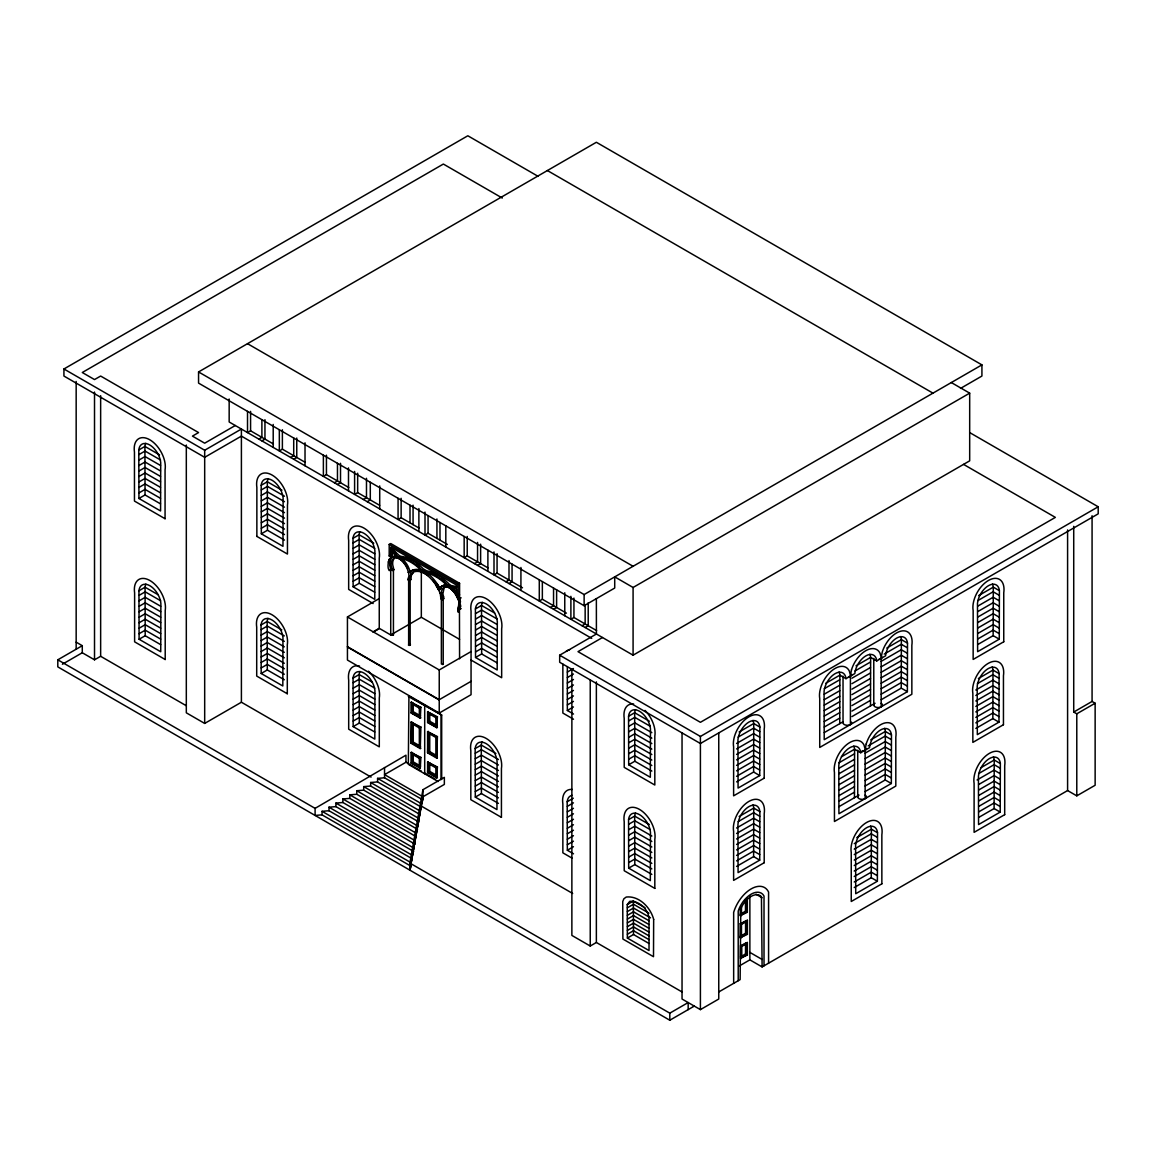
<?xml version="1.0" encoding="UTF-8"?>
<svg xmlns="http://www.w3.org/2000/svg" width="1156" height="1156" viewBox="0 0 1156 1156"><rect width="100%" height="100%" fill="white"/><g stroke="black" fill="none" stroke-linecap="round" stroke-linejoin="round"><path stroke-width="1.5" d="M759.868 727.066A15.592 9.002 -60 0 0 748.9 722.081A15.592 9.002 -60 0 0 737.947 739.724L738.077 788.074L759.723 775.575L759.868 727.066L753.741 723.54A15.592 9.002 -60 0 0 752.932 720.419M759.868 811.628A15.592 9.002 -60 0 0 748.9 806.628A15.592 9.002 -60 0 0 737.947 824.271L738.077 872.621L759.723 860.136L759.868 811.628L753.741 808.087A15.592 9.002 -60 0 0 752.932 804.981M839.733 723.656L839.877 675.147A15.592 9.002 -60 0 0 839.054 672.041M854.457 797.712L854.587 749.204A15.592 9.002 -60 0 0 853.778 746.097M870.497 705.897L870.627 657.388A15.592 9.002 -60 0 0 869.818 654.282M877.52 832.739A15.592 9.002 -60 0 0 866.552 827.739A15.592 9.002 -60 0 0 855.599 845.383L855.729 893.733L877.375 881.248L877.52 832.739L871.393 829.199A15.592 9.002 -60 0 0 870.584 826.092M891.464 734.985A15.592 9.002 -60 0 0 880.511 730A15.592 9.002 -60 0 0 869.543 747.643L860.714 752.744A15.592 9.002 -60 0 0 849.747 747.744A15.592 9.002 -60 0 0 838.794 765.402L838.924 813.752L891.334 783.493L891.464 734.985L885.352 731.459A15.592 9.002 -60 0 0 884.528 728.338M907.503 643.17A15.592 9.002 -60 0 0 896.55 638.17A15.592 9.002 -60 0 0 885.597 655.813L876.754 660.929A15.592 9.002 -60 0 0 865.786 655.929A15.592 9.002 -60 0 0 854.833 673.572L845.99 678.673A15.592 9.002 -60 0 0 835.037 673.688A15.592 9.002 -60 0 0 824.083 691.331L824.214 739.681L907.373 691.678L907.503 643.17L901.391 639.629A15.592 9.002 -60 0 0 900.567 636.523M999.405 590.673A15.592 9.002 -60 0 0 988.452 585.687A15.592 9.002 -60 0 0 977.485 603.331L977.629 651.681L999.275 639.181L999.405 590.673L993.293 587.147A15.592 9.002 -60 0 0 992.469 584.026M999.102 673.63A15.592 9.002 -60 0 0 988.149 668.645A15.592 9.002 -60 0 0 977.196 686.288L977.326 734.638L998.972 722.139L999.102 673.63L992.99 670.09A15.592 9.002 -60 0 0 992.166 666.983M1000.359 763.567A15.592 9.002 -60 0 0 989.392 758.582A15.592 9.002 -60 0 0 978.438 776.225L978.568 824.575L1000.215 812.076L1000.359 763.567L994.232 760.041A15.592 9.002 -60 0 0 993.423 756.92M389.716 565.168L389.774 561.094M408.588 571.599L408.935 576.035L407.866 579.59L409.397 580.471L410.814 574.142L414.021 571.888A25.042 14.45 60 0 1 427.821 575.543M409.397 580.471L410.944 579.575L411.29 575.515L413.342 572.321L411.796 573.217M422.923 789.707L422.923 799.952L421.376 803.651L409.86 870.15L409.86 863.084L422.923 789.707L444.352 777.352L444.352 784.418L422.923 796.773L411.131 862.752L322.033 811.31L322.033 814.85L411.131 866.292L409.86 870.15L422.923 796.773L384.543 774.621L405.958 762.252L421.405 771.168M391.292 569.561L393.286 570.038L392.332 569.099M393.43 634.991L391.248 634.991L393.43 634.991L393.43 569.72M435.696 584.835L438.875 590.239L439.829 588.014A14.696 8.482 60 0 1 457.559 598.244C461.056 599.704 456.461 625.974 458.86 602.782M460.522 606.033L459.452 609.371L459.582 658.833M627.246 904.57L629.731 901.348C639.499 900.394 649.672 910.509 649.022 920.277L649.022 950.55L627.376 938.065L627.246 904.57L633.358 901.03L645.048 907.778M389.558 558.897C387.896 560.79 386.696 572.408 390.8 569.72L389.659 565.14M388.315 562.033L389.615 558.969A14.768 8.526 60 0 1 407.461 569.272L408.53 572.726L413.097 570.024M389.847 561.137L391.089 558.016M392.635 557.134L389.196 559.75M411.55 570.876L408.415 572.639A27.209 15.707 60 0 1 438.76 590.124L440.45 589.242L441.26 587.002A14.869 8.583 60 0 1 449.034 585.76M460.391 608.793L458.441 608.49M409.686 644.239C412.302 645.149 407.302 646.233 408.646 644.412L408.646 579.142C407.302 580.977 412.302 579.893 409.686 578.983M443.384 663.616L442.734 664.527L441.375 663.934L441.375 598.663L443.499 598.505M322.033 814.85L315.097 815.428L315.097 808.362L405.958 755.186L405.958 762.252M591.713 638.358L241.402 436.115L204.684 457.314L63.927 376.047L63.927 368.981L467.833 135.772L538.161 176.377M229.163 399.008L229.163 421.983L633.083 655.177L969.682 460.839L969.682 393.141L633.083 587.479L614.717 576.873L614.717 588.043L584.127 605.715L198.557 383.113L198.557 371.943L596.366 142.275L981.921 364.877L981.921 376.047L960.506 388.416M138.792 449.973A15.592 9.002 60 0 1 149.76 444.973A15.592 9.002 60 0 1 160.713 462.617L160.583 510.966L138.937 498.482L138.792 449.973L144.919 446.433A15.592 9.002 60 0 1 145.728 443.326M138.937 454.597L145.049 451.071L160.511 459.987M138.937 460.074L145.049 456.548L160.511 465.463M138.937 465.55L145.049 462.024L160.511 470.94M138.937 471.027L145.049 467.501L160.511 476.416M138.937 476.503L145.049 472.977L160.511 481.893M235.275 425.509L204.684 443.182L192.445 436.115L198.557 432.575L100.644 376.047L94.517 379.573L82.278 372.507L443.355 164.051L502.282 198.052M138.937 481.98L145.049 478.454L160.511 487.37M138.937 487.456L145.049 483.93L160.511 492.846M63.927 368.981L204.684 450.248L241.402 429.049L241.402 702.227L371.09 777.092M138.937 492.933L145.049 489.407L160.511 498.323M273.437 444.005L250.577 430.812L247.514 432.575L247.514 411.377M138.937 498.482L145.049 494.941L160.511 503.872M258.828 439.107L261.892 437.344L261.892 419.671M261.892 440.884L264.955 439.107L264.955 419.671M305.256 462.371L282.382 449.178L279.333 450.941L279.333 429.743M290.647 457.473L293.711 455.71L293.711 438.037M293.711 459.235L296.76 457.473L296.76 438.037M261.198 485.303A15.592 9.002 60 0 1 272.151 480.304A15.592 9.002 60 0 1 283.119 497.961L282.974 546.311L261.328 533.812L261.198 485.303L267.325 481.763A15.592 9.002 60 0 1 268.134 478.656M261.328 489.927L267.455 486.401L284.463 496.213M261.328 495.404L267.455 491.878L284.463 501.69M261.328 500.88L267.455 497.355L284.463 507.166M261.328 506.357L267.455 502.831L284.463 512.643M261.328 511.833L267.455 508.308L284.463 518.119M348.794 487.514L326.44 474.61L323.377 476.373L323.377 455.175M261.328 517.31L267.455 513.784L284.463 523.596M138.951 590.745A15.592 9.002 60 0 1 149.919 585.76A15.592 9.002 60 0 1 160.872 603.403L160.742 651.753L139.096 639.254L138.951 590.745L145.078 587.219A15.592 9.002 60 0 1 145.887 584.098M261.328 522.787L267.455 519.261L284.463 529.072M139.096 595.369L145.208 591.843L160.67 600.773M334.402 482.746L337.465 480.968L337.465 463.31M261.328 528.263L267.455 524.737L284.463 534.549M337.465 484.509L340.514 482.746L340.514 463.31M139.096 600.845L145.208 597.32L160.67 606.25M261.328 533.812L267.455 530.272L284.463 540.098M139.096 606.322L145.208 602.796L160.67 611.726M139.096 611.813L145.208 608.273L160.67 617.203M693.499 1006.341L694.279 1006.096L669.801 1020.228L57.8 666.882L57.8 659.816L82.278 645.684L82.278 652.75L62.395 664.238M139.096 617.29L145.208 613.749L160.67 622.679M379.659 505.331L357.666 492.629L354.603 494.407L354.603 471.431M139.096 622.766L145.208 619.226L160.67 628.156M139.096 628.243L145.208 624.702L160.67 633.633M363.418 499.493L366.481 497.73L366.481 478.295M367.247 501.704L370.296 499.927L370.296 482.269M139.096 633.719L145.208 630.179L160.67 639.109M82.278 652.75L94.517 659.816L100.644 656.29L186.217 705.695M139.096 639.254L145.208 635.728L160.67 644.643M352.999 538.306A15.592 9.002 60 0 1 363.952 533.306A15.592 9.002 60 0 1 374.92 550.964L374.775 599.314L353.129 586.815L352.999 538.306L359.111 534.766A15.592 9.002 60 0 1 359.935 531.659M353.129 542.93L359.256 539.404L374.717 548.32M418.978 528.032L401.132 517.729L398.069 519.492L398.069 498.294M353.129 548.406L359.256 544.881L374.717 553.796M353.129 553.883L359.256 550.357L374.717 559.273M353.129 559.36L359.256 555.834L374.717 564.749M353.129 564.836L359.256 561.31L374.717 570.226M392.26 551.528L392.26 555.978L390.728 556.86L389.196 555.978L389.196 544.433L390.728 543.537L459.582 583.289L459.582 598.707L457.935 599.574M353.129 570.313L359.256 566.787L374.717 575.702M390.728 549.851L390.728 547.077L456.519 585.066L456.519 587.84L448.73 586.193L446.996 584.372A45.272 26.14 60 0 0 425.162 571.743L421.781 569.778A43.379 25.042 60 0 0 400.193 557.308L398.488 557.149L390.728 549.851L392.26 548.97L400.019 556.267L401.724 556.426A43.379 25.042 60 0 1 423.313 568.882L426.694 570.847A45.272 26.14 60 0 1 448.514 583.491L450.262 585.312L456.49 586.627M261.039 624.977A15.592 9.002 60 0 1 272.007 619.992A15.592 9.002 60 0 1 282.96 637.635L282.815 685.985L261.184 673.486L261.039 624.977L267.166 621.451A15.592 9.002 60 0 1 267.975 618.33M353.129 575.789L359.256 572.263L374.717 581.179M261.184 629.615L267.296 626.075L284.304 635.901M447.386 544.433L428.067 533.277L425.003 535.04L425.003 512.079M389.196 555.978L390.728 555.097L392.26 555.978M353.129 581.266L359.256 577.74L374.717 586.656M261.184 635.092L267.296 631.552L284.304 641.378M398.488 557.149L400.019 556.267M390.728 558.854L390.728 550.921L398.531 558.261L400.063 557.38A14.768 8.526 60 0 1 408.993 568.391L410.048 571.83A27.209 15.707 60 0 1 425.162 571.989M353.129 586.815L359.256 583.274L374.717 592.204M261.184 640.569L267.296 637.028L284.304 646.854M389.196 570.573L393.878 569.72L392.737 564.894A12.658 7.312 60 0 1 393.965 558.825M261.184 646.045L267.296 642.505L284.304 652.331M261.184 651.522L267.296 647.981L284.304 657.807M261.184 656.998L267.296 653.458L284.304 663.284M408.4 572.567L409.932 571.685M410.814 574.142L412.36 573.246M409.744 576.41L411.29 575.515M261.184 662.475L267.296 658.934L284.304 668.76M407.866 579.59L408.646 579.142M423.457 571.541L424.989 570.659M398.531 558.261A42.136 24.319 60 0 1 423.443 572.639L424.975 571.758M471.056 660.062L501.661 677.734L501.661 628.777A21.993 12.702 60 0 0 486.358 598.75A21.993 12.702 60 0 0 471.056 611.105L471.056 694.698L439.237 713.064L347.436 660.062L347.436 616.957L379.255 598.577M261.184 667.951L267.296 664.411L284.304 674.237M261.184 673.486L267.296 669.96L284.304 679.771M487.991 567.885L467.226 555.891L464.163 557.654L464.163 536.456M474.495 563.622L477.558 561.859L477.558 542.424M477.558 565.385L480.621 563.622L480.621 544.187M186.318 445.031L186.318 712.819L204.684 723.425L241.402 702.227M449.048 585.919A14.696 8.482 60 0 0 441.361 587.132C441.708 589.257 436.607 591.8 439.728 587.884A14.869 8.583 60 0 1 457.66 598.23M448.73 586.193L450.262 585.312M448.701 587.393L450.219 586.367A14.869 8.583 60 0 1 456.851 592.898M373.2 631.826L379.255 628.329L390.728 634.962L421.333 617.29L459.582 639.369M373.2 632.115L379.255 628.618L379.255 558.102A21.993 12.702 60 0 0 363.952 528.09A21.993 12.702 60 0 0 348.664 540.43L348.664 589.401L373.142 603.533M446.129 586.323A12.673 7.312 60 0 0 444.121 587.812L442.893 593.852L443.991 598.649L442.445 599.545L440.913 598.663L440.248 593.534L441.78 592.638M389.196 544.433L458.051 584.17L459.582 583.289M442.445 599.545L441.997 597.522L443.528 596.626M440.913 598.663L441.693 598.216M423.443 572.639A44.015 25.418 60 0 1 448.701 587.248L456.519 588.91L456.519 594.849L458.051 595.73L459.582 594.849M522.498 587.797L497.066 573.116L494.002 574.893L494.002 551.918M458.051 599.588L461.128 597.825M505.938 581.771L509.001 580.009L509.001 560.573M457.964 610.137L459.496 609.241M457.921 610.252L461.128 608.547M509.001 583.534L512.065 581.771L512.065 564.114M353.042 678.095A15.592 9.002 60 0 1 363.996 673.095A15.592 9.002 60 0 1 374.949 690.753L374.819 739.103L353.172 726.604L353.042 678.095L359.155 674.555A15.592 9.002 60 0 1 359.978 671.448M475.405 608.966A15.592 9.002 60 0 1 486.358 603.981A15.592 9.002 60 0 1 497.311 621.625L497.181 669.974L475.535 657.475L475.405 608.966L481.517 605.441A15.592 9.002 60 0 1 482.341 602.319M353.172 682.719L359.299 679.193L374.761 688.109M475.535 613.605L481.662 610.065L497.109 618.995M353.172 688.196L359.299 684.67L374.761 693.6M475.535 619.081L481.662 615.541L497.109 624.471M353.172 693.672L359.299 690.146L374.761 699.077M475.535 624.558L481.662 621.018L497.109 629.948M353.172 699.149L359.299 695.623L374.761 704.553M475.535 630.034L481.662 626.494L497.109 635.424M353.172 704.625L359.299 701.1L374.761 710.03M475.535 635.511L481.662 631.971L497.109 640.901M566.426 613.157L542.352 599.256L539.288 601.033L539.288 579.835M353.172 710.102L359.299 706.576L374.761 715.506M475.535 640.988L481.662 637.447L497.109 646.377M353.172 715.578L359.299 712.053L374.761 720.983M475.535 646.464L481.662 642.924L497.109 651.854M347.436 616.957L439.237 669.96L471.056 651.579M353.172 721.055L359.299 717.529L374.761 726.459M550.502 607.507L553.551 605.73L553.551 588.072M475.535 651.941L481.662 648.4L497.109 657.331M553.551 609.27L556.614 607.507L556.614 589.835M353.172 726.604L359.299 723.064L374.761 731.994M198.557 371.943L584.127 594.545L981.921 364.877M475.535 657.475L481.662 653.949L497.109 662.865M438.095 781.514L408.328 764.318L408.935 696.129L441.679 715.029L441.679 779.303M411.088 702.313L420.871 707.255L420.264 718.208L411.088 712.905L411.088 702.313L420.264 707.616L420.264 718.208M411.998 703.903L413.227 703.195L413.227 711.677L420.567 715.911L419.339 716.619L411.998 712.385L411.998 703.903L419.339 708.137L420.871 707.255M596.612 630.598L573.94 617.506L570.891 619.269L570.891 596.308M411.088 712.905L420.871 717.862M411.998 712.385L413.227 711.677M471.056 681.332L439.237 699.712L347.436 646.71M427.604 711.85L437.401 716.792L436.78 727.745L427.604 722.457L427.604 711.85L436.78 717.154L436.78 727.745M411.088 722.095L420.871 727.037L420.264 748.597L411.088 743.294L411.088 722.095L420.264 727.399L420.264 748.597M411.998 723.685L413.227 722.977L413.227 742.065L420.567 746.299L419.339 747.007L411.998 742.773L411.998 723.685L419.339 727.933L420.871 727.037M582.089 625.743L585.153 623.98L585.153 604.545M585.153 627.506L588.216 625.743L588.216 602.782M427.604 722.457L437.401 727.399M428.529 721.922L429.743 721.214L437.098 725.448L435.87 726.156L428.529 721.922L428.529 713.44L435.87 717.674L437.401 716.792M408.328 696.476L441.679 715.029M427.604 731.632L437.401 736.589L436.78 758.134L427.604 752.845L427.604 731.632L436.78 736.936L436.78 758.134M969.956 432.734L1098.2 506.776L1098.2 513.842L700.406 743.51L559.677 662.272L559.677 655.206L596.409 634.008L596.366 598.649M411.088 743.294L411.695 721.749M411.998 742.773L413.227 742.065M602.478 637.52L578 651.652L700.406 722.312L1055.356 517.382L963.555 464.38M435.87 737.47L428.529 733.222L428.529 752.31L429.743 751.602L437.098 755.836L435.87 756.544L435.87 737.47L437.401 736.589M411.088 752.484L420.871 757.426L420.264 768.379L411.088 763.09L411.088 752.484L420.264 757.787L420.264 768.379M411.998 754.073L413.227 753.365L413.227 761.847L420.567 766.081L419.339 766.789L411.998 762.555L411.998 754.073L419.339 758.322L420.871 757.426M567.336 672.084L573.448 668.544M427.604 752.845L428.211 731.286M411.088 763.09L416.29 765.388M411.998 762.555L413.227 761.847M567.336 677.561L573.448 674.02M427.604 762.021L437.401 766.977L436.78 777.93L427.604 772.627L427.604 762.021L436.78 767.324L436.78 777.93M567.336 683.037L573.448 679.497M428.529 763.61L429.743 762.902L429.743 771.384L437.098 775.633L435.87 776.341L428.529 772.092L428.529 763.61L435.87 767.859L437.401 766.977M567.336 688.514L573.448 684.973M427.604 772.627L428.211 761.674M428.529 772.092L429.743 771.384M567.336 693.99L573.448 690.45M475.159 748.597A15.592 9.002 60 0 1 486.127 743.611A15.592 9.002 60 0 1 497.08 761.255L496.95 809.605L475.304 797.105L475.159 748.597L481.286 745.071A15.592 9.002 60 0 1 482.095 741.964M567.336 699.467L573.448 695.926M475.304 753.235L481.416 749.695L498.424 759.521M567.336 704.943L573.448 701.403M475.304 758.712L481.416 755.171L498.424 764.997M567.336 666.593L567.336 710.478L573.448 706.952M475.304 764.188L481.416 760.648L498.424 770.474M475.304 769.665L481.416 766.125L498.424 775.951M475.304 775.141L481.416 771.601L498.424 781.427M475.304 780.618L481.416 777.078L498.424 786.904M475.304 786.094L481.416 782.554L498.424 792.38M475.304 791.571L481.416 788.031L498.424 797.857M475.304 797.105L481.416 793.58L498.424 803.391M628.561 716.272A15.592 9.002 60 0 1 639.514 711.272A15.592 9.002 60 0 1 650.481 728.93L650.337 777.28L628.691 764.781L628.561 716.272L634.673 712.732A15.592 9.002 60 0 1 635.497 709.625M628.691 720.896L634.817 717.37L650.279 726.286M628.691 726.373L634.817 722.847L651.825 732.658M628.691 731.849L634.817 728.323L651.825 738.135M628.691 737.326L634.817 733.8L651.825 743.611M628.691 742.802L634.817 739.276L651.825 749.088M628.691 748.279L634.817 744.753L651.825 754.565M628.691 753.755L634.817 750.23L651.825 760.041M628.691 759.232L634.817 755.706L651.825 765.518M628.691 764.781L634.817 761.24L651.825 771.066M573.52 853.822L567.336 850.252L567.191 801.744L573.318 798.204M567.336 806.368L573.448 802.842M567.336 811.844L573.448 808.319M559.677 655.206L700.406 736.444L1098.2 506.776M567.336 817.321L573.448 813.795M567.336 822.797L573.448 819.272M567.336 828.274L573.448 824.748M739.132 731.965L753.741 723.54L753.611 772.035L736.603 781.861M825.731 683.312L839.877 675.147L845.99 678.673M856.018 665.827L870.627 657.388L876.754 660.929M886.782 648.068L901.391 639.629L901.247 688.138L881.161 699.741M978.67 595.586L993.293 587.147L993.149 635.655L977.687 644.571M567.336 833.751L573.448 830.225M738.149 737.095L753.611 728.164L759.723 731.69M824.271 688.701L839.733 679.771M855.035 670.942L870.497 662.012M884.239 654.079L901.247 644.268L907.373 647.793M977.687 600.701L993.149 591.771L999.275 595.311M567.336 839.227L573.448 835.701M736.603 743.452L753.611 733.641L759.723 737.167M824.271 694.178L839.733 685.248M851.943 678.211L870.497 667.503M881.161 661.348L901.247 649.744L907.373 653.27M977.687 606.178L993.149 597.247L999.275 600.788M567.336 844.704L573.448 841.178M736.603 748.929L753.611 739.118L759.723 742.643M824.271 699.655L839.733 690.724M851.943 683.687L870.497 672.98M881.161 666.824L901.247 655.221L907.373 658.747M977.687 611.654L993.149 602.724L999.275 606.264M567.336 850.252L573.448 846.712M736.603 754.406L753.611 744.594L759.723 748.12M824.271 705.131L839.733 696.201M851.943 689.164L870.497 678.456M881.161 672.301L901.247 660.697L907.373 664.223M977.687 617.131L993.149 608.201L999.275 611.741M628.561 819.633A15.592 9.002 60 0 1 639.514 814.648A15.592 9.002 60 0 1 650.481 832.291L650.337 880.641L628.691 868.142L628.561 819.633L634.673 816.107A15.592 9.002 60 0 1 635.497 812.986M736.603 759.882L753.611 750.071L759.723 753.611M824.271 710.608L839.733 701.678M851.943 694.64L870.497 683.933M881.161 677.777L901.247 666.174L907.373 669.7M977.687 622.607L993.149 613.677L999.275 617.217M628.691 824.257L634.817 820.731L650.279 829.661M736.603 765.359L753.611 755.547L759.723 759.087M824.271 716.084L839.733 707.154M851.943 700.117L870.497 689.41M881.161 683.254L901.247 671.65L907.373 675.176M977.687 628.084L993.149 619.154L999.275 622.694M628.691 829.733L634.817 826.208L651.825 836.019M736.603 770.835L753.611 761.024L759.723 764.564M824.271 721.561L839.733 712.631M851.943 705.594L870.497 694.886M881.161 688.73L901.247 677.127L907.373 680.653M628.691 835.21L634.817 831.684L651.825 841.496M977.687 633.56L993.149 624.63L999.275 628.17M736.603 776.312L753.611 766.5L759.723 770.04M824.271 727.037L839.733 718.107M851.943 711.07L870.497 700.363M881.161 694.207L901.247 682.604L907.373 686.129M977.687 639.037L993.149 630.107L999.275 633.647M628.691 840.687L634.817 837.161L651.825 846.972M824.271 732.586L842.782 721.908M851.943 716.604L875.049 703.267M628.691 846.178L634.817 842.637L651.825 852.449M628.691 851.654L634.817 848.114L651.825 857.925M628.691 857.131L634.817 853.59L651.825 863.402M628.691 862.607L634.817 859.067L651.825 868.878M628.691 868.142L634.817 864.601L651.825 874.427M841.438 756.804L854.587 749.204L860.714 752.744M870.728 739.883L885.352 731.459L885.207 779.968L865.107 791.571M739.132 816.526L753.741 808.087L753.611 856.596L736.603 866.422M978.381 678.529L992.99 670.09L992.845 718.599L975.837 728.425M838.996 762.772L854.457 753.842M868.199 745.895L885.207 736.083L891.334 739.609M738.149 821.641L753.611 812.726L759.723 816.252M977.384 683.658L992.845 674.728L998.972 678.254M838.996 768.249L854.457 759.319M865.107 753.163L885.207 741.56L891.334 745.085M736.603 828.014L753.611 818.202L759.723 821.728M975.837 690.016L992.845 680.205L998.972 683.731M838.996 773.725L854.457 764.795M865.107 758.639L885.207 747.036L891.334 750.562M736.603 833.49L753.611 823.679L759.723 827.205M975.837 695.493L992.845 685.681L998.972 689.207M838.996 779.202L854.457 770.272M865.107 764.116L885.207 752.513L891.334 756.038M736.603 838.967L753.611 829.155L759.723 832.681M975.837 700.97L992.845 691.158L998.972 694.684M838.996 784.678L854.457 775.748M865.107 769.593L885.207 757.989L891.334 761.529M736.603 844.444L753.611 834.632L759.723 838.158M975.837 706.446L992.845 696.635L998.972 700.16M627.376 907.778L633.502 904.252L648.964 913.182M627.376 911.564L633.502 908.024L650.51 917.85M838.996 790.155L854.457 781.225M865.107 775.069L885.207 763.466L891.334 767.006M736.603 849.92L753.611 840.109L759.723 843.634M975.837 711.923L992.845 702.111L998.972 705.637M627.376 915.335L633.502 911.809L648.964 920.74M838.996 795.631L854.457 786.701M865.107 780.546L885.207 768.942L891.334 772.483M736.603 855.397L753.611 845.585L759.723 849.111M975.837 717.399L992.845 707.588L998.972 711.113M627.376 919.121L633.502 915.581L648.964 924.511M627.376 922.907L633.502 919.367L648.964 928.297M838.996 801.108L854.457 792.178M865.107 786.022L885.207 774.419L891.334 777.959M736.603 860.873L753.611 851.062L759.723 854.587M975.837 722.876L992.845 713.064L998.972 716.59M571.873 669.44L571.873 935.421L590.239 946.027L596.366 942.487L681.939 991.891M627.376 926.678L633.502 923.153L648.964 932.068M838.996 806.642L859.009 795.082M627.376 930.464L633.502 926.924L648.964 935.854M627.376 934.236L633.502 930.71L648.964 939.626M627.376 938.065L633.502 934.525L648.964 943.455M1073.722 526.327L1073.722 712.053L1092.073 701.446L1095.137 703.224L1095.137 785.256L1076.785 795.848L1067.595 790.56L762.107 966.922L749.868 959.856L739.074 966.098M856.784 837.638L871.393 829.199L871.263 877.707L854.255 887.533M981.083 767.627L994.232 760.041L994.102 808.55L978.641 817.465M1073.722 712.053L1076.785 713.816L1095.137 703.224M854.255 843.649L871.263 833.837L877.375 837.363M978.641 773.595L994.102 764.665L1000.215 768.205M747.325 898.053L747.325 912.272L745.49 911.203L740.245 914.237L741.473 914.945L741.473 906.94M854.255 849.125L871.263 839.314L877.375 842.84M740.245 908.529L740.245 915.639L746.704 911.911L746.704 899.108M740.245 915.639L747.325 912.272M977.095 779.953L994.102 770.142L1000.215 773.682M854.255 854.602L871.263 844.79L877.375 848.316M978.641 784.548L994.102 775.618L1000.215 779.158M740.245 923.687L747.412 920.248L747.412 934.308L740.245 937.747L740.245 923.687L741.473 924.395L741.473 937.039L740.245 936.331L745.577 933.253L747.412 934.308M747.412 920.248L740.852 924.034L740.852 938.094M741.473 924.395L746.805 921.318L746.805 933.961L740.245 937.747M854.255 860.078L871.263 850.267L877.375 853.793M978.641 790.025L994.102 781.095L1000.215 784.635M854.255 865.555L871.263 855.743L877.375 859.269M978.641 795.501L994.102 786.571L1000.215 790.112M854.255 871.032L871.263 861.22L877.375 864.746M978.641 800.978L994.102 792.048L1000.215 795.588M854.255 876.508L871.263 866.697L877.375 870.222M978.641 806.455L994.102 797.524L1000.215 801.065M740.534 945.724L747.368 942.487L747.368 955.044L740.534 958.281L740.534 945.724L741.762 946.432L741.762 957.573L740.534 956.865M747.368 942.487L741.14 946.07L741.14 958.627M741.762 946.432L746.762 943.542L746.762 954.683L740.534 958.281M854.255 881.985L871.263 872.173L877.375 875.699M978.641 811.931L994.102 803.001L1000.215 806.541M741.791 956.142L745.533 953.975L747.368 955.044M409.86 863.084L669.801 1013.162L688.167 1002.555L688.167 1009.622M718.642 992.021L740.129 979.623L740.794 908.703A17.672 10.202 -60 0 1 761.443 896.724L762.107 966.922M682.04 733.034L682.04 999.03L700.406 1009.622L718.757 999.03L718.757 733.034M421.376 807.191L377.593 781.918L377.593 778.378L384.543 777.8L421.391 799.071M420.105 814.575L370.657 786.037L370.657 782.496L377.593 781.918M418.819 821.959L363.707 790.14L363.707 786.615L370.657 786.037M417.533 829.358L356.756 794.259L356.756 790.733L363.707 790.14M416.261 836.742L349.82 798.377L349.82 794.851L356.756 794.259M414.975 844.126L342.87 802.495L342.87 798.969L349.82 798.377M413.704 851.51L335.919 806.613L335.919 803.088L342.87 802.495M410.871 858.012L328.983 810.732L328.983 807.206L335.919 806.613M322.033 811.31L328.983 810.732M951.316 382.549L969.682 393.141M547.395 170.539L932.964 393.141M993.149 635.655L999.275 639.181M992.845 718.599L998.972 722.139M901.247 688.138L907.373 691.678M247.514 343.679L633.083 566.281M994.102 808.55L1000.215 812.076M885.207 779.968L891.334 783.493M281.934 490.202L267.325 481.763L267.455 530.272M373.735 543.204L359.111 534.766L359.256 583.274M494.667 613.027L481.517 605.441L481.662 653.949M753.611 772.035L759.723 775.575M392.274 568.795L393.878 569.72M409.412 578.694L410.944 579.575M649.282 721.171L634.673 712.732L634.817 761.24M159.528 454.872L144.919 446.433L145.049 494.941M871.263 877.707L877.375 881.248M567.336 710.478L573.52 714.047M256.704 536.312L287.454 554.056L287.454 505.1A21.993 12.702 60 0 0 272.151 475.087A21.993 12.702 60 0 0 256.863 487.442L256.863 536.398M573.506 719.22L562.856 713.064L562.856 664.108M753.611 856.596L759.723 860.136M347.436 646.984L439.237 699.987M649.282 824.531L634.673 816.107L634.817 864.601M755.995 894.209L762.107 897.75M281.775 629.89L267.166 621.451L267.296 669.96M372.304 682.156L359.155 674.555L359.299 723.064M495.895 753.51L481.286 745.071L481.416 793.58M746.805 921.318L745.577 920.61L745.577 933.253M158.228 594.805L145.078 587.219L145.208 635.728M428.529 752.31L435.87 756.544M413.227 743.828L420.871 748.25M429.743 753.365L437.401 757.787M746.762 943.542L745.533 942.834L745.533 953.975M749.868 952.385L762.107 959.451M429.743 773.162L437.401 777.569M424.527 772.974L435.451 779.274M572.032 858.128L562.856 852.839L562.856 803.868A21.993 12.702 60 0 1 572.263 789.461M377.593 778.378L421.376 803.651M421.087 805.963L572.668 893.472M370.657 782.496L420.105 811.05M363.707 786.615L418.819 818.434M356.756 790.733L417.533 825.817M349.82 794.851L416.261 833.201M76.166 642.158L82.278 645.684M342.87 798.969L414.975 840.6M335.919 803.088L413.704 847.984M328.983 807.206L412.417 855.368M57.8 659.816L315.097 808.362M396.161 553.71L392.26 548.97M437.214 583.953L440.248 589.242M440.248 593.534L436.289 584.748A25.042 14.45 60 0 0 432.908 580.312M460.507 601.929L459.192 597.349A14.869 8.583 60 0 0 457.718 594.329M392.332 570.616L391.19 565.79A12.658 7.312 60 0 1 395.251 558.016A12.658 7.312 60 0 1 404.889 563.593M441.997 597.522L441.462 591.308L442.575 588.693A12.673 7.312 60 0 1 455.869 593.736M633.358 901.03L633.502 934.525M1092.073 515.721L1092.073 701.446M1076.785 713.816L1076.785 795.848M1067.595 529.954L1067.595 790.56M881.175 658.371L881.175 706.807M873.777 658.4L873.777 705.03M865.136 750.186L865.136 798.623M857.738 750.215L857.738 796.86M850.411 676.13L850.411 724.552M843.027 676.159L843.027 722.789M768.581 963.194L768.581 892.085A26.863 15.505 -60 0 0 751.082 888.935A26.863 15.505 -60 0 0 733.655 912.359L733.655 983.351M764.015 965.824L764.015 896.073L763.018 894.556A20.375 11.762 -60 0 0 739.204 908.385L738.207 911.072L738.207 980.722M749.868 895.972L749.868 959.856M745.49 900.004L745.49 911.203M740.852 907.113L740.852 916M700.406 736.444L700.406 1009.622M669.801 1013.162L669.801 1020.228M633.083 587.479L633.083 655.177M596.366 681.895L596.366 942.487M590.239 680.031L590.239 946.027M584.127 594.545L584.127 605.715M573.94 598.071L573.94 617.506M564.764 592.768L564.764 615.743M542.352 581.598L542.352 599.256M520.923 567.466L520.923 590.427M497.066 553.681L497.066 573.116M487.89 550.155L487.89 571.353M467.226 536.456L467.226 555.891M458.051 584.17L458.051 595.73M445.811 525.864L445.811 547.063M443.21 599.097L443.21 664.368M441.072 715.391L441.072 779.65M439.988 522.498L439.988 540.17M439.237 669.96L439.237 713.064M436.939 518.972L436.939 538.407M435.87 717.674L435.87 726.156M435.87 767.859L435.87 776.341M429.743 714.437L429.743 721.214M429.743 734.262L429.743 751.602M428.211 711.504L428.211 722.095M428.067 515.605L428.067 533.277M424.7 705.926L424.7 773.769M421.333 572.48L421.333 617.29M419.339 708.137L419.339 716.619M419.339 727.933L419.339 747.007M419.339 758.322L419.339 766.789M418.877 508.539L418.877 531.514M413.068 505.186L413.068 524.622M411.695 701.952L411.695 712.558M411.695 752.137L411.695 762.729M410.163 580.023L410.163 645.294M410.004 505.186L410.004 522.859M401.132 498.294L401.132 517.729M390.728 569.691L390.728 634.962M384.543 767.555L384.543 777.8M379.717 485.925L379.717 508.9M357.666 473.209L357.666 492.629M348.491 467.905L348.491 490.867M326.44 455.175L326.44 474.61M305.025 442.806L305.025 465.781M282.382 429.743L282.382 449.178M273.206 424.44L273.206 447.415M250.577 411.377L250.577 430.812M204.684 450.248L204.684 723.425M100.644 395.699L100.644 656.29M94.517 392.043L94.517 659.816M76.166 381.437L76.166 649.224M567.191 801.744A15.592 9.002 60 0 1 572.076 795.342M566.209 651.319A21.993 12.702 60 0 1 569.59 649.773M426.607 572.885A27.209 15.707 60 0 1 440.291 589.242M391.147 558.088A14.768 8.526 60 0 1 396.566 556.123M405.713 564.749A12.658 7.312 60 0 1 407.707 568.55M457.863 597.522A12.673 7.312 60 0 1 459.105 605.007L457.978 608.518L459.582 609.443L460.637 606.12L459.091 597.363A14.696 8.482 60 0 0 450.219 586.511M415.568 570.992A25.042 14.45 60 0 1 418.949 570.472M402.042 557.568A42.136 24.319 60 0 1 404.065 557.943M408.256 559.302A42.136 24.319 60 0 1 410.38 560.27M416.796 564.229A42.136 24.319 60 0 1 418.905 565.891M441.924 578.824A44.015 25.418 60 0 1 444.063 580.5M359.516 666.044A21.993 12.702 60 0 0 348.693 680.234L348.693 729.19L379.298 746.848L379.298 697.892A21.993 12.702 60 0 0 368.475 671.217M633.618 703.99A21.993 12.702 60 0 0 624.211 718.411L624.211 767.367L654.816 785.025L654.816 736.069A21.993 12.702 60 0 0 645.062 710.434M851.538 722.139A4.321 2.5 0 0 1 847.348 725.289A4.321 2.5 0 0 1 843.172 722.139M865.136 795.082A4.321 2.5 0 0 1 865.382 798.464A4.321 2.5 0 0 1 859.587 798.897A4.321 2.5 0 0 1 858.316 795.603M866.393 748.423A4.321 2.5 0 0 1 862.073 750.923M881.175 703.267A4.321 2.5 0 0 1 881.421 706.634A4.321 2.5 0 0 1 875.627 707.082A4.321 2.5 0 0 1 874.37 703.787M882.288 657.258A4.321 2.5 0 0 1 879.225 659.021M851.683 674.367A4.321 2.5 0 0 1 848.475 676.78M653.66 919.41L653.501 956.706L622.896 939.048L622.737 901.564L623.893 898.747L626.249 897.042C639.109 895.539 650.698 907.648 653.66 919.41M851.481 669.873L850.411 675.205L849.342 671.116A21.993 12.702 -60 0 0 830.557 671.809A21.993 12.702 -60 0 0 819.734 698.484L819.734 747.441L911.853 694.265L911.853 645.294A21.993 12.702 -60 0 0 901.03 631.118A21.993 12.702 -60 0 0 882.245 652.114L881.175 657.446L880.092 653.357A21.993 12.702 -60 0 0 865.786 650.698A21.993 12.702 -60 0 0 851.481 669.873M866.205 743.944L865.136 749.261L864.052 745.172A21.993 12.702 -60 0 0 845.282 745.866A21.993 12.702 -60 0 0 834.444 772.54L834.444 821.497L895.813 786.08L895.813 737.123A21.993 12.702 -60 0 0 884.99 722.948A21.993 12.702 -60 0 0 866.205 743.944M764.203 778.161L733.612 795.834L733.612 746.863A21.993 12.702 -60 0 1 748.9 716.85A21.993 12.702 -60 0 1 764.203 729.205L764.203 778.161M1003.755 641.768L973.15 659.44L973.15 610.484A21.993 12.702 -60 0 1 988.452 580.457A21.993 12.702 -60 0 1 1003.755 592.811L1003.755 641.768M764.203 862.723L733.612 880.381L733.612 831.424A21.993 12.702 -60 0 1 748.9 801.411A21.993 12.702 -60 0 1 764.203 813.752L764.203 862.723M1003.451 724.725L972.846 742.398L972.846 693.427A21.993 12.702 -60 0 1 988.149 663.414A21.993 12.702 -60 0 1 1003.451 675.769L1003.451 724.725M881.855 883.834L851.25 901.492L851.25 852.536A21.993 12.702 -60 0 1 866.552 822.508A21.993 12.702 -60 0 1 881.855 834.863L881.855 883.834M1004.694 814.662L974.103 832.334L974.103 783.363A21.993 12.702 -60 0 1 989.392 753.351A21.993 12.702 -60 0 1 1004.694 765.706L1004.694 814.662M165.062 518.726L134.457 501.068L134.457 452.097A21.993 12.702 60 0 1 149.76 439.757A21.993 12.702 60 0 1 165.062 469.77L165.062 518.726M654.816 888.4L624.211 870.728L624.211 821.772A21.993 12.702 60 0 1 639.514 809.417A21.993 12.702 60 0 1 654.816 839.429L654.816 888.4M287.295 693.745L256.704 676.072L256.704 627.116A21.993 12.702 60 0 1 272.007 614.761A21.993 12.702 60 0 1 287.295 644.788L287.295 693.745M501.429 817.364L470.824 799.692L470.824 750.735A21.993 12.702 60 0 1 486.127 738.381A21.993 12.702 60 0 1 501.429 768.408L501.429 817.364M165.207 659.512L134.616 641.84L134.616 592.884A21.993 12.702 60 0 1 149.919 580.529A21.993 12.702 60 0 1 165.207 610.541L165.207 659.512"/></g></svg>
